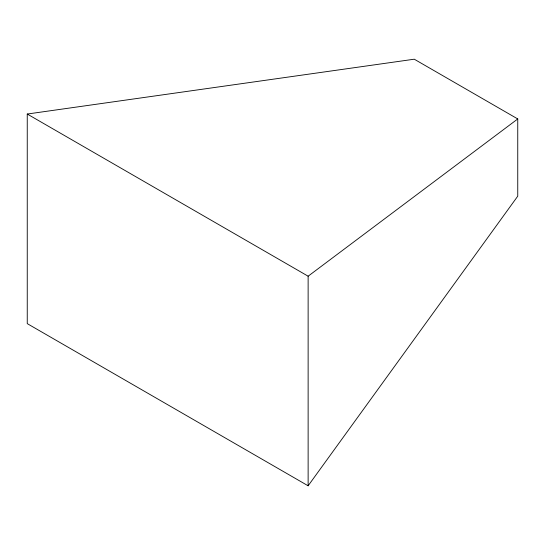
<?xml version="1.0" encoding="UTF-8"?>
<svg xmlns="http://www.w3.org/2000/svg" width="545" height="545" viewBox="0 0 545 545"><rect width="100%" height="100%" fill="white"/><g stroke="black" fill="none" stroke-linecap="round" stroke-linejoin="round"><path stroke-width="0.82" d="M308.129 485.799L517.75 196.166L517.75 118.946L414.268 59.201L27.25 114.034L27.25 323.628L308.129 485.799L308.129 276.199L517.75 118.946M27.25 114.034L308.129 276.199"/></g></svg>
